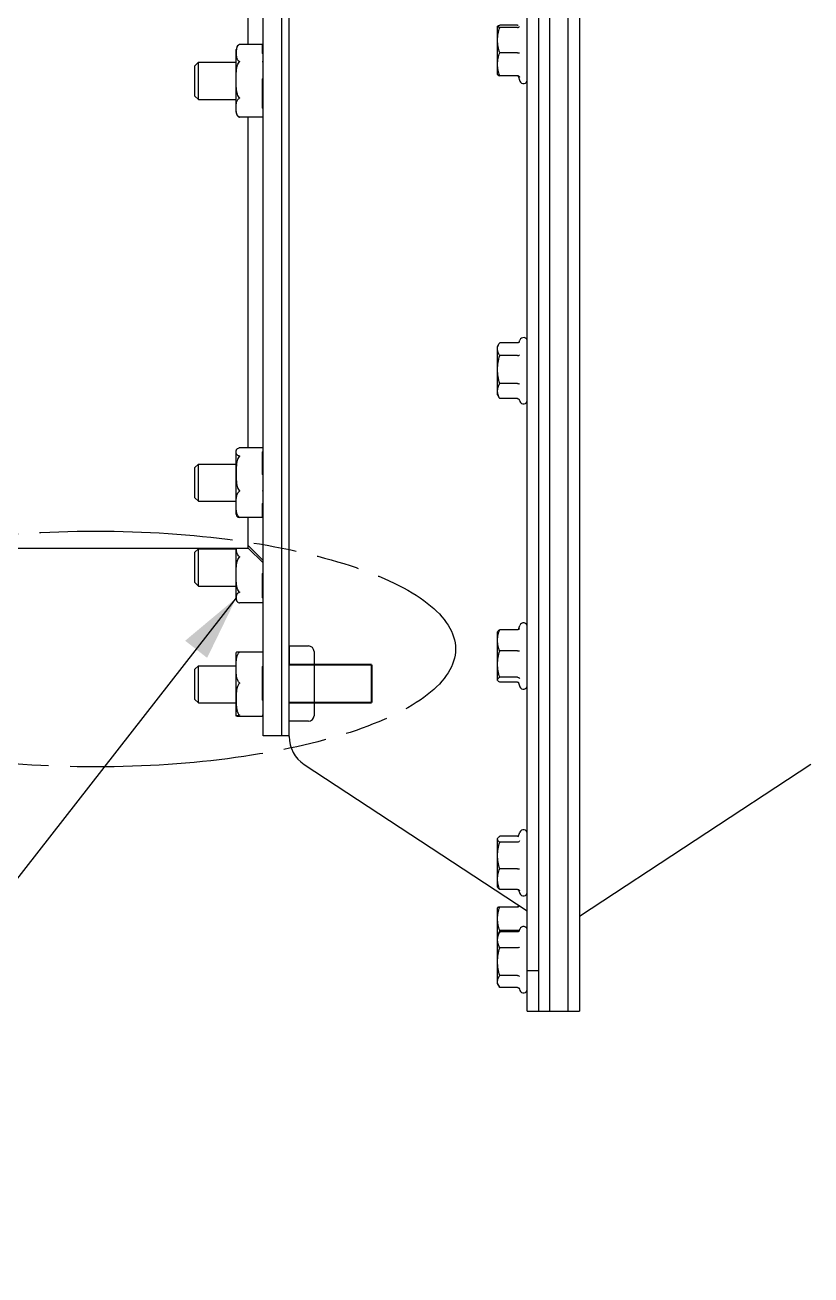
# Model space of a CAD drawing. Header units: millimetres. Extents: x 971 to 5173, y 8 to 3808.
# Drawn here: x 2135.5 to 2346.6, y 1204.2 to 1540.2 of the extents above; entities that cross this region are included whole.
import ezdxf

# ---------------------------------------------------------------- set-up
doc = ezdxf.new("R2010")
doc.units = ezdxf.units.MM
doc.header["$LTSCALE"] = 115.5
doc.linetypes.add('PHANTOM', pattern=[0.8, 0.45, -0.05, 0.1, -0.05, 0.1, -0.05])
doc.layers.get('0').update_dxf_attribs({"linetype": 'CONTINUOUS'})
doc.layers.add('DEFAULT_3', color=7, linetype='PHANTOM')
doc.styles.get("Standard").update_dxf_attribs({"font": 'calibri.ttf'})
doc.dimstyles.get("Standard").update_dxf_attribs({"dimtxt": 17.5, "dimasz": 17.5, "dimexe": 1.5, "dimexo": 1, "dimtad": 1, "dimdsep": 46, "dimtxsty": 'Standard', "dimblk": '_FILLED', "dimblk1": '_FILLED', "dimblk2": '_FILLED', "dimcen": 0.09, "dimazin": 2, "dimtol": 1, "dimtp": 0.01, "dimtm": 0.01, "dimtfac": 1, "dimtofl": 0, "dimtmove": 0, "dimatfit": 3, "dimldrblk": '_FILLED', "dimfxl": 1, "dimtolj": 1, "dimarcsym": 0})

# ---------------------------------------------------------------- blocks, each defined once
blk = doc.blocks.new('_FILLED')
at = {"color": 0, "linetype": 'ByBlock'}
blk.add_solid([(0, 0), (-1, 0.214), (-1, -0.214)], dxfattribs=at)

msp = doc.modelspace()

# ---------------------------------------------------------------- linework, layer by layer
at = {"color": 0, "linetype": 'Continuous'}
for p, q in [((2270.41577, 1275.10481), (2270.41577, 1743.10481)), ((2273.41577, 1743.10481), (2273.41577, 1275.10481)), ((2276.41577, 1743.10481), (2276.41577, 1275.10481)), ((2281.41577, 1275.0971), (2281.41577, 1743.11253)), ((2284.41577, 1743.11253), (2284.41577, 1275.10692)), ((2199.41577, 1349.10481), (2199.41577, 1669.10481)), ((2204.41577, 1669.10481), (2204.41577, 1349.10481)), ((2206.41577, 1348.9616), (2206.41577, 1669.24802)), ((2195.41577, 1534.97384), (2195.41577, 1614.28844)), ((2262.41577, 1539.85206), (2262.42794, 1539.89368)), ((2262.41577, 1526.87284), (2262.41577, 1539.85206)), ((2267.8087, 1540.1519), (2262.99632, 1540.1519)), ((2267.8087, 1539.55222), (2262.99632, 1539.55222)), ((2267.94404, 1540.22435), (2267.94359, 1540.22314)), ((2192.21577, 1516.79581), (2192.21577, 1533.62572)), ((2199.21577, 1534.97384), (2193.09689, 1534.97384)), ((2199.21577, 1534.97384), (2199.21577, 1532.58165)), ((2199.41577, 1532.58165), (2199.21577, 1532.58165)), ((2267.8087, 1532.77316), (2262.99632, 1532.77316)), ((2181.11577, 1529.29076), (2182.03577, 1530.21076)), ((2181.11577, 1521.13076), (2181.11577, 1529.29076)), ((2182.03577, 1520.21076), (2182.03577, 1530.21076)), ((2182.03577, 1530.21076), (2192.21577, 1530.21076)), ((2199.21577, 1525.77708), (2199.21577, 1517.85138)), ((2199.21577, 1525.77708), (2199.41577, 1525.77708)), ((2262.41577, 1526.87284), (2262.4278, 1526.85199)), ((2267.8087, 1526.59378), (2262.99632, 1526.59378)), ((2267.94359, 1526.52254), (2267.91134, 1526.58143)), ((2267.94404, 1526.52132), (2267.94359, 1526.52254)), ((2267.94374, 1526.52122), (2268.45139, 1525.12647)), ((2181.11577, 1521.13076), (2182.03577, 1520.21076)), ((2182.03577, 1520.21076), (2192.21577, 1520.21076)), ((2199.21577, 1518.96076), (2199.41577, 1518.96076)), ((2199.41577, 1517.85138), (2199.21577, 1517.85138)), ((2199.33464, 1515.44769), (2193.09689, 1515.44769)), ((2195.41577, 1426.53185), (2195.41577, 1515.44769)), ((2268.24919, 1454.96228), (2268.45139, 1455.51782)), ((2262.41577, 1453.77145), (2262.87793, 1454.57194)), ((2262.41577, 1440.77145), (2262.41577, 1453.77145)), ((2262.87773, 1454.57197), (2262.99632, 1454.76727)), ((2267.8087, 1454.76727), (2262.99632, 1454.76727)), ((2267.8087, 1451.35018), (2262.99632, 1451.35018)), ((2267.8087, 1443.85435), (2262.99632, 1443.85435)), ((2262.41577, 1440.77145), (2262.87793, 1439.97095)), ((2262.87773, 1439.97093), (2262.99632, 1439.77562)), ((2267.8087, 1439.77562), (2262.99632, 1439.77562)), ((2268.31103, 1439.41072), (2268.45139, 1439.02508)), ((2268.32228, 1439.38917), (2268.32965, 1439.36982)), ((2192.21577, 1425.58947), (2192.2487, 1425.89994)), ((2192.21577, 1408.75956), (2192.21577, 1425.22402)), ((2192.21936, 1425.58026), (2192.21956, 1425.58932)), ((2192.21936, 1425.58026), (2192.21972, 1425.58932)), ((2199.36206, 1426.53185), (2193.06947, 1426.53185)), ((2199.21577, 1425.51761), (2199.21577, 1419.38676)), ((2199.21577, 1425.51761), (2199.41577, 1425.51761)), ((2181.11577, 1421.25452), (2182.03577, 1422.17452)), ((2182.03577, 1412.17452), (2182.03577, 1422.17452)), ((2182.03577, 1422.17452), (2192.21577, 1422.17452)), ((2199.21577, 1423.42452), (2199.41577, 1423.42452)), ((2181.11577, 1413.09452), (2181.11577, 1421.25452)), ((2199.41577, 1419.38676), (2199.21577, 1419.38676)), ((2181.11577, 1413.09452), (2182.03577, 1412.17452)), ((2182.03577, 1412.17452), (2192.21577, 1412.17452)), ((2199.21577, 1411.5747), (2199.21577, 1407.81719)), ((2199.21577, 1411.5747), (2199.41577, 1411.5747)), ((2192.21577, 1408.75956), (2192.2487, 1408.4491)), ((2199.21577, 1410.92452), (2199.41577, 1410.92452)), ((2199.41577, 1408.9568), (2199.21577, 1408.9568)), ((2199.21577, 1407.81719), (2193.09727, 1407.81719)), ((2195.41577, 1400.26403), (2195.41577, 1407.81719)), ((2123.52485, 1399.60481), (2195.41577, 1399.60481)), ((2181.11577, 1398.47726), (2182.03577, 1399.39726)), ((2181.11577, 1390.31726), (2181.11577, 1398.47726)), ((2182.03577, 1389.39726), (2182.03577, 1399.39726)), ((2182.03577, 1399.39726), (2192.21577, 1399.39726)), ((2192.21577, 1385.98231), (2192.21577, 1399.60481)), ((2199.41577, 1396.28811), (2195.41577, 1400.26403)), ((2195.41577, 1399.60481), (2195.41577, 1400.25317)), ((2195.41577, 1400.25317), (2199.41577, 1396.27686)), ((2195.41577, 1399.60481), (2199.41577, 1395.60481)), ((2199.21577, 1392.74803), (2199.21577, 1386.1855)), ((2199.21577, 1392.74803), (2199.41577, 1392.74803)), ((2181.11577, 1390.31726), (2182.03577, 1389.39726)), ((2182.03577, 1389.39726), (2192.21577, 1389.39726)), ((2199.21577, 1388.14726), (2199.41577, 1388.14726)), ((2199.21577, 1387.99655), (2199.41577, 1387.99655)), ((2192.22127, 1386.01715), (2192.22244, 1385.98269)), ((2192.22132, 1386.01715), (2192.22138, 1386.0135)), ((2192.22138, 1386.0135), (2192.22302, 1385.98269)), ((2199.35098, 1384.87334), (2193.08056, 1384.87334)), ((2199.41577, 1386.1855), (2199.21577, 1386.1855)), ((2268.04576, 1377.71554), (2268.45139, 1378.83)), ((2262.41577, 1377.08363), (2262.47866, 1377.19256)), ((2262.41577, 1364.08363), (2262.41577, 1377.08363)), ((2267.8087, 1377.65505), (2262.99632, 1377.65505)), ((2192.21577, 1371.40475), (2192.2185, 1371.49471)), ((2192.21577, 1354.57484), (2192.21577, 1371.40475)), ((2193.0158, 1371.6458), (2193.02532, 1371.64597)), ((2199.40634, 1371.64597), (2193.02519, 1371.64597)), ((2206.44694, 1373.29624), (2206.44694, 1368.23836)), ((2206.44694, 1373.29624), (2211.61272, 1373.29624)), ((2213.11272, 1371.79624), (2213.11272, 1354.54011)), ((2267.8087, 1371.94076), (2262.99632, 1371.94076)), ((2181.11577, 1367.06979), (2182.03577, 1367.98979)), ((2182.03577, 1357.98979), (2182.03577, 1367.98979)), ((2182.03577, 1367.98979), (2192.21577, 1367.98979)), ((2199.21577, 1367.72307), (2199.21577, 1358.74749)), ((2199.21577, 1367.72307), (2199.41577, 1367.72307)), ((2181.11577, 1358.90979), (2181.11577, 1367.06979)), ((2267.8087, 1364.86933), (2262.99632, 1364.86933)), ((2262.41577, 1364.08363), (2262.47866, 1363.97469)), ((2267.8087, 1363.5122), (2262.99632, 1363.5122)), ((2267.97823, 1363.64), (2267.97923, 1363.63727)), ((2267.9784, 1363.6368), (2268.45139, 1362.33726)), ((2181.11577, 1358.90979), (2182.03577, 1357.98979)), ((2182.03577, 1357.98979), (2192.21577, 1357.98979)), ((2199.41577, 1358.74749), (2199.21577, 1358.74749)), ((2206.44694, 1353.04011), (2206.44694, 1358.04011)), ((2192.21577, 1354.57484), (2192.2185, 1354.48488)), ((2193.0158, 1354.33379), (2193.02532, 1354.33362)), ((2199.21577, 1354.33362), (2193.02519, 1354.33362)), ((2199.21577, 1354.50414), (2199.21577, 1354.33379)), ((2199.21577, 1354.50414), (2199.41577, 1354.50414)), ((2211.61272, 1353.04011), (2206.44694, 1353.04011)), ((2206.41577, 1349.10481), (2199.41577, 1349.10481)), ((2210.47541, 1341.43878), (2270.41577, 1302.07496)), ((2346.6336, 1341.43878), (2284.41577, 1300.59157)), ((2262.41577, 1321.4844), (2262.50079, 1321.63166)), ((2262.41577, 1308.4844), (2262.41577, 1321.4844)), ((2267.8087, 1322.12595), (2262.99632, 1322.12595)), ((2267.99444, 1321.9722), (2267.99336, 1321.96925)), ((2267.99341, 1321.97247), (2268.45139, 1323.23077)), ((2267.8087, 1320.55486), (2262.99632, 1320.55486)), ((2267.8087, 1313.41332), (2262.99632, 1313.41332)), ((2262.41577, 1308.4844), (2262.50079, 1308.33714)), ((2267.8087, 1307.84286), (2262.99632, 1307.84286)), ((2268.07995, 1307.75856), (2268.45139, 1306.73803)), ((2262.41577, 1302.91046), (2262.42064, 1302.91889)), ((2262.41577, 1282.43825), (2262.41577, 1302.91046)), ((2267.8087, 1303.09303), (2262.99632, 1303.09303)), ((2267.93871, 1303.24817), (2268.07191, 1303.61421)), ((2268.29121, 1296.74452), (2268.45139, 1297.18462)), ((2262.41577, 1295.43825), (2262.81794, 1296.13484)), ((2262.78467, 1296.07923), (2262.80107, 1296.13984)), ((2262.78571, 1296.07901), (2262.79528, 1296.11857)), ((2262.79528, 1296.11857), (2262.80159, 1296.13973)), ((2262.99632, 1296.41981), (2262.818, 1296.13483)), ((2267.8087, 1296.79245), (2262.99632, 1296.79245)), ((2267.8087, 1296.41981), (2262.99632, 1296.41981)), ((2268.32965, 1296.82484), (2268.31715, 1296.79302)), ((2267.8087, 1292.15969), (2262.99632, 1292.15969)), ((2267.8087, 1284.67814), (2262.99632, 1284.67814)), ((2273.41577, 1285.98431), (2270.41577, 1285.98431)), ((2262.41577, 1282.43825), (2262.81794, 1281.74166)), ((2262.99632, 1281.45669), (2262.81798, 1281.74166)), ((2267.8087, 1281.45669), (2262.99632, 1281.45669)), ((2268.20848, 1281.35926), (2268.45139, 1280.69188)), ((2268.20888, 1281.35898), (2268.21009, 1281.35564)), ((2270.41577, 1275.10481), (2281.41577, 1275.10481)), ((2281.41577, 1275.0971), (2284.41577, 1275.0971))]:
    msp.add_line(p, q, dxfattribs=at)
for points in [[(2267.89826, 1540.13178), (2267.88379, 1540.12165), (2267.89581, 1540.13588), (2267.94359, 1540.22314)], [(2267.84006, 1303.09675), (2267.87725, 1303.13517), (2267.93871, 1303.24817)]]:
    msp.add_lwpolyline(points, dxfattribs=at)
at = {"color": 0, "linetype": 'Continuous', "const_width": 0.5}
for points in [[(2206.44694, 1368.23836), (2228.619, 1368.23836)], [(2228.619, 1358.04011), (2228.619, 1368.23836)], [(2206.44694, 1358.04011), (2228.619, 1358.04011)]]:
    msp.add_lwpolyline(points, dxfattribs=at)
at = {"color": 0, "linetype": 'Continuous'}
for centre, radius, start, end in [((2267.80819, 1540.65985), 0.50796, 270.0323606, 279.8661324), ((2267.80588, 1540.67582), 0.52409, 279.8161074, 281.6489323), ((2193.69577, 1533.62572), 1.48, 124.7145758, 180), ((2193.67118, 1533.74207), 1.37996, 150.4246964, 151.751661), ((2193.61366, 1533.74127), 1.33829, 116.5340589, 124.6432202), ((2269.40304, 1525.47284), 1.01272, 200, 0), ((2193.69577, 1516.79581), 1.48, 180, 235.2854242), ((2193.61366, 1516.68026), 1.33829, 235.3567798, 243.4659411), ((2269.40304, 1455.17145), 1.01272, 0, 160), ((2267.71475, 1455.3883), 0.65044, 321.5253656, 321.9697892), ((2267.68156, 1439.13364), 0.68978, 21.7415136, 23.7571572), ((2269.40304, 1439.37145), 1.01272, 200, 0), ((2194.39528, 1425.33792), 2.17525, 182.9924629, 184.0329143), ((2193.69577, 1385.98231), 1.48, 180, 198.5548748), ((2267.74597, 1378.2626), 0.62544, 315.5513349, 338.9434753), ((2269.40304, 1378.48363), 1.01272, 0, 160), ((2211.61272, 1371.79624), 1.5, 0, 90), ((2269.40304, 1362.68363), 1.01272, 200, 0), ((2211.61272, 1354.54011), 1.5, 270, 0), ((2215.41577, 1348.9616), 9, 180, 236.7064367), ((2269.40304, 1322.8844), 1.01272, 0, 160), ((2269.40304, 1307.0844), 1.01272, 200, 0), ((2269.40304, 1296.83825), 1.01272, 0, 160), ((2276.78842, 1292.31047), 14.50207, 161.9975365, 164.6890969), ((2267.68526, 1297.06), 0.68595, 332.4981261, 337.0976553), ((2269.40304, 1281.03825), 1.01272, 200, 0)]:
    msp.add_arc(centre, radius, start, end, dxfattribs=at)
for points, knots in [([(2262.99632, 1539.55222), (2262.91571, 1539.57453), (2262.77216, 1539.61767), (2262.60792, 1539.68004), (2262.50851, 1539.7345), (2262.44844, 1539.7775), (2262.41577, 1539.82339), (2262.41577, 1539.85206)], [0, 0, 0, 0, 0.371957767, 0.666053872, 0.780416014, 0.872501061, 1, 1, 1, 1]), ([(2262.41577, 1536.16269), (2262.41577, 1536.73609), (2262.52833, 1537.88769), (2262.82085, 1539.00319), (2262.99632, 1539.55222)], [0, 0, 0, 0, 0.498701726, 1, 1, 1, 1]), ([(2262.42788, 1539.89368), (2262.44356, 1539.92072), (2262.50573, 1539.97157), (2262.62851, 1540.03246), (2262.7977, 1540.09447), (2262.92579, 1540.13237), (2262.99632, 1540.1519)], [0, 0, 0, 0, 0.14822401, 0.366154434, 0.652892135, 1, 1, 1, 1]), ([(2267.80848, 1539.55222), (2267.92098, 1539.55215), (2268.14005, 1539.62049), (2268.28821, 1539.79301), (2268.32965, 1539.88676)], [0, 0, 0, 0, 0.523248153, 1, 1, 1, 1]), ([(2262.99632, 1532.77316), (2262.82085, 1533.32219), (2262.5282, 1534.43767), (2262.41577, 1535.58929), (2262.41577, 1536.16269)], [0, 0, 0, 0, 0.501299042, 1, 1, 1, 1]), ([(2192.24723, 1533.62335), (2192.22589, 1533.40743), (2192.21718, 1532.97294), (2192.21685, 1532.43103), (2192.22938, 1531.99673), (2192.26575, 1531.55804), (2192.34959, 1531.22639), (2192.45557, 1531.02917)], [0, 0, 0, 0, 0.247987851, 0.495811726, 0.619780932, 0.744100594, 1, 1, 1, 1]), ([(2192.45557, 1534.39519), (2192.42261, 1534.33386), (2192.31366, 1534.08829), (2192.26671, 1533.82042), (2192.24723, 1533.62335)], [0, 0, 0, 0, 0.260139086, 1, 1, 1, 1]), ([(2192.85289, 1534.84229), (2192.7695, 1534.78452), (2192.6254, 1534.65697), (2192.51484, 1534.50037), (2192.47102, 1534.42317)], [0, 0, 0, 0, 0.533290366, 1, 1, 1, 1]), ([(2193.09689, 1534.97384), (2193.09362, 1534.97383), (2193.08421, 1534.96915), (2193.06649, 1534.96277), (2193.04259, 1534.95159), (2193.02509, 1534.94324), (2193.0158, 1534.93859)], [0, 0, 0, 0, 0.11092602, 0.341548194, 0.647978265, 1, 1, 1, 1]), ([(2262.41577, 1529.68347), (2262.41577, 1530.2066), (2262.52854, 1531.26033), (2262.82142, 1532.27432), (2262.99632, 1532.77316)], [0, 0, 0, 0, 0.497390941, 1, 1, 1, 1]), ([(2267.8087, 1532.77316), (2267.91615, 1532.77321), (2268.06332, 1532.76891), (2268.23688, 1532.75515), (2268.30317, 1532.74651), (2268.32964, 1532.7407)], [0, 0, 0, 0, 0.616989911, 0.844384256, 1, 1, 1, 1]), ([(2192.45554, 1521.92304), (2192.3822, 1522.2131), (2192.28922, 1522.8068), (2192.23454, 1523.70329), (2192.21952, 1524.60146), (2192.21756, 1525.49961), (2192.21951, 1526.39776), (2192.23454, 1527.29593), (2192.28919, 1528.19243), (2192.38221, 1528.78612), (2192.45555, 1529.07618)], [0, 0, 0, 0, 0.124941676, 0.249949412, 0.374973306, 0.499999721, 0.625026114, 0.750050123, 0.875058062, 1, 1, 1, 1]), ([(2192.45555, 1529.07618), (2192.50846, 1529.28545), (2192.64178, 1529.6966), (2192.86827, 1530.07447), (2193.0158, 1530.23121)], [0, 0, 0, 0, 0.500694339, 1, 1, 1, 1]), ([(2192.45557, 1531.02917), (2192.51182, 1530.9245), (2192.6677, 1530.70764), (2192.88655, 1530.55039), (2193.0158, 1530.48577)], [0, 0, 0, 0, 0.451238808, 1, 1, 1, 1]), ([(2193.0158, 1530.48577), (2193.0363, 1530.47552), (2193.06605, 1530.45579), (2193.09244, 1530.41616), (2193.10263, 1530.36413), (2193.07314, 1530.29628), (2193.03624, 1530.25292), (2193.0158, 1530.23121)], [0, 0, 0, 0, 0.220073116, 0.331715316, 0.44948989, 0.71359538, 1, 1, 1, 1]), ([(2199.41573, 1530.23121), (2199.39532, 1530.25289), (2199.35963, 1530.29687), (2199.32846, 1530.36421), (2199.33974, 1530.41612), (2199.3662, 1530.45529), (2199.39538, 1530.4756), (2199.41573, 1530.48577)], [0, 0, 0, 0, 0.286624319, 0.551335317, 0.668801803, 0.781013569, 1, 1, 1, 1]), ([(2262.99632, 1526.59378), (2262.82142, 1527.09261), (2262.52874, 1528.10664), (2262.41577, 1529.16035), (2262.41577, 1529.68347)], [0, 0, 0, 0, 0.502607111, 1, 1, 1, 1]), ([(2262.42788, 1526.85199), (2262.44356, 1526.82496), (2262.50573, 1526.7741), (2262.62851, 1526.71322), (2262.7977, 1526.6512), (2262.92579, 1526.6133), (2262.99632, 1526.59378)], [0, 0, 0, 0, 0.14822401, 0.366154434, 0.652892135, 1, 1, 1, 1]), ([(2268.02791, 1526.54467), (2268.09667, 1526.51304), (2268.22039, 1526.42304), (2268.30236, 1526.29451), (2268.32965, 1526.22678)], [0, 0, 0, 0, 0.508964501, 1, 1, 1, 1]), ([(2192.26153, 1516.83397), (2192.23091, 1517.08794), (2192.21693, 1517.60028), (2192.21736, 1518.36747), (2192.23452, 1519.13838), (2192.34296, 1519.65609), (2192.45555, 1519.89185)], [0, 0, 0, 0, 0.24873913, 0.497249276, 0.745955214, 1, 1, 1, 1]), ([(2193.0158, 1520.76814), (2192.86828, 1520.92486), (2192.64182, 1521.3027), (2192.50845, 1521.71379), (2192.45554, 1521.92304)], [0, 0, 0, 0, 0.499303593, 1, 1, 1, 1]), ([(2192.45555, 1519.89185), (2192.51104, 1520.00804), (2192.66252, 1520.24746), (2192.88417, 1520.42933), (2193.0158, 1520.50338)], [0, 0, 0, 0, 0.460200408, 1, 1, 1, 1]), ([(2193.0158, 1520.76814), (2193.02612, 1520.75717), (2193.06374, 1520.7144), (2193.09727, 1520.65958), (2193.09727, 1520.61686)], [0, 0, 0, 0, 0.260553801, 1, 1, 1, 1]), ([(2193.09727, 1520.61686), (2193.09727, 1520.59228), (2193.07675, 1520.54351), (2193.03646, 1520.515), (2193.0158, 1520.50338)], [0, 0, 0, 0, 0.509089198, 1, 1, 1, 1]), ([(2192.45554, 1516.1046), (2192.42757, 1516.16317), (2192.3325, 1516.39747), (2192.28397, 1516.64793), (2192.26153, 1516.83397)], [0, 0, 0, 0, 0.257255296, 1, 1, 1, 1]), ([(2193.0158, 1515.49313), (2192.88418, 1515.56717), (2192.66256, 1515.74904), (2192.51103, 1515.98841), (2192.45554, 1516.1046)], [0, 0, 0, 0, 0.539787473, 1, 1, 1, 1]), ([(2193.0158, 1515.49313), (2193.02616, 1515.48731), (2193.04423, 1515.47734), (2193.07411, 1515.46139), (2193.08244, 1515.45691), (2193.09892, 1515.44769), (2193.09689, 1515.44769)], [0, 0, 0, 0, 0.382945582, 0.709627145, 0.934733128, 1, 1, 1, 1]), ([(2193.09689, 1515.44769), (2193.09362, 1515.44769), (2193.08421, 1515.45238), (2193.06649, 1515.45876), (2193.04259, 1515.46993), (2193.02509, 1515.47829), (2193.0158, 1515.48293)], [0, 0, 0, 0, 0.11092602, 0.341548194, 0.647978265, 1, 1, 1, 1]), ([(2262.41577, 1453.05873), (2262.41577, 1453.31646), (2262.50951, 1453.8505), (2262.74085, 1454.33434), (2262.87796, 1454.57194)], [0, 0, 0, 0, 0.484408188, 1, 1, 1, 1]), ([(2262.99632, 1451.35018), (2262.82758, 1451.6163), (2262.60753, 1452.03071), (2262.44401, 1452.61943), (2262.41577, 1452.91371), (2262.41577, 1453.05873)], [0, 0, 0, 0, 0.517647339, 0.761775768, 1, 1, 1, 1]), ([(2268.22397, 1454.98361), (2268.17409, 1454.92084), (2268.05019, 1454.81226), (2267.88844, 1454.76721), (2267.80848, 1454.76727)], [0, 0, 0, 0, 0.500678075, 1, 1, 1, 1]), ([(2262.41577, 1447.60226), (2262.41577, 1448.23581), (2262.52764, 1449.50487), (2262.82032, 1450.74126), (2262.99632, 1451.35018)], [0, 0, 0, 0, 0.499884992, 1, 1, 1, 1]), ([(2267.80848, 1451.35019), (2267.91814, 1451.35012), (2268.1131, 1451.38562), (2268.28289, 1451.50116), (2268.32965, 1451.57099)], [0, 0, 0, 0, 0.566135373, 1, 1, 1, 1]), ([(2262.99632, 1443.85435), (2262.82032, 1444.46327), (2262.52751, 1445.69963), (2262.41577, 1446.96871), (2262.41577, 1447.60226)], [0, 0, 0, 0, 0.500115197, 1, 1, 1, 1]), ([(2262.41577, 1441.81499), (2262.41577, 1441.98786), (2262.44361, 1442.33687), (2262.60494, 1443.03349), (2262.82523, 1443.53228), (2262.99632, 1443.85435)], [0, 0, 0, 0, 0.24241266, 0.488600791, 1, 1, 1, 1]), ([(2262.99632, 1439.77562), (2262.82524, 1440.09769), (2262.60506, 1440.59651), (2262.44369, 1441.2931), (2262.41577, 1441.64211), (2262.41577, 1441.81499)], [0, 0, 0, 0, 0.511391174, 0.757583869, 1, 1, 1, 1]), ([(2267.8087, 1443.85435), (2267.9177, 1443.85442), (2268.0732, 1443.82967), (2268.24467, 1443.74904), (2268.30737, 1443.69724), (2268.32964, 1443.66937)], [0, 0, 0, 0, 0.577657017, 0.810903277, 1, 1, 1, 1]), ([(2267.80848, 1439.77563), (2267.86303, 1439.77567), (2267.97299, 1439.75504), (2268.16508, 1439.64787), (2268.26924, 1439.51071), (2268.31289, 1439.41153)], [0, 0, 0, 0, 0.250808355, 0.5017825, 1, 1, 1, 1]), ([(2192.21956, 1425.58932), (2192.22127, 1425.66714), (2192.22583, 1425.7715), (2192.24318, 1425.87427), (2192.24869, 1425.89994)], [0, 0, 0, 0, 0.747759085, 1, 1, 1, 1]), ([(2192.45554, 1424.64671), (2192.41192, 1424.6857), (2192.33932, 1424.76844), (2192.25188, 1424.95062), (2192.23189, 1425.09342), (2192.22541, 1425.18494)], [0, 0, 0, 0, 0.292289046, 0.541671198, 1, 1, 1, 1]), ([(2192.24869, 1425.89994), (2192.26225, 1425.9631), (2192.30741, 1426.09907), (2192.39843, 1426.21205), (2192.45555, 1426.2631)], [0, 0, 0, 0, 0.457464505, 1, 1, 1, 1]), ([(2192.45555, 1426.2631), (2192.51802, 1426.31893), (2192.69623, 1426.43086), (2192.89546, 1426.49521), (2193.0158, 1426.5241)], [0, 0, 0, 0, 0.403668285, 1, 1, 1, 1]), ([(2193.06949, 1426.53186), (2193.06549, 1426.53186), (2193.04738, 1426.53087), (2193.02951, 1426.52739), (2193.0158, 1426.5241)], [0, 0, 0, 0, 0.221273039, 1, 1, 1, 1]), ([(2192.45557, 1423.07563), (2192.38233, 1422.79839), (2192.28919, 1422.23013), (2192.23472, 1421.3717), (2192.21947, 1420.51195), (2192.21745, 1419.65228), (2192.21947, 1418.7926), (2192.23472, 1417.93285), (2192.28919, 1417.07442), (2192.38233, 1416.50617), (2192.45557, 1416.22892)], [0, 0, 0, 0, 0.125059188, 0.250046213, 0.375023302, 0.499999987, 0.624976672, 0.749953758, 0.874940796, 1, 1, 1, 1]), ([(2193.0158, 1424.38574), (2192.89547, 1424.41463), (2192.69626, 1424.479), (2192.51801, 1424.59088), (2192.45554, 1424.64671)], [0, 0, 0, 0, 0.596296695, 1, 1, 1, 1]), ([(2193.0158, 1424.18094), (2192.86943, 1424.0321), (2192.64266, 1423.67183), (2192.50858, 1423.27631), (2192.45557, 1423.07563)], [0, 0, 0, 0, 0.501426047, 1, 1, 1, 1]), ([(2193.0158, 1424.38574), (2193.0354, 1424.38103), (2193.06433, 1424.37076), (2193.09233, 1424.34175), (2193.10001, 1424.31095), (2193.09074, 1424.27751), (2193.06401, 1424.23202), (2193.03577, 1424.20125), (2193.0158, 1424.18094)], [0, 0, 0, 0, 0.219669817, 0.321820833, 0.426877365, 0.548833492, 0.689633118, 1, 1, 1, 1]), ([(2192.45555, 1413.98686), (2192.50943, 1414.14268), (2192.65005, 1414.45634), (2192.87648, 1414.72314), (2193.0158, 1414.83136)], [0, 0, 0, 0, 0.483092672, 1, 1, 1, 1]), ([(2192.45557, 1416.22892), (2192.50858, 1416.02824), (2192.64266, 1415.63272), (2192.86943, 1415.27245), (2193.0158, 1415.12361)], [0, 0, 0, 0, 0.498574013, 1, 1, 1, 1]), ([(2193.0158, 1415.12361), (2193.05678, 1415.08194), (2193.11792, 1414.99972), (2193.07716, 1414.88549), (2193.03678, 1414.84766), (2193.0158, 1414.83136)], [0, 0, 0, 0, 0.517387574, 0.764816536, 1, 1, 1, 1]), ([(2199.41573, 1414.83136), (2199.39481, 1414.84761), (2199.35553, 1414.88619), (2199.32309, 1414.97037), (2199.35752, 1415.05657), (2199.39492, 1415.10245), (2199.41573, 1415.12361)], [0, 0, 0, 0, 0.232807296, 0.478578036, 0.739226138, 1, 1, 1, 1]), ([(2192.45554, 1408.75681), (2192.38316, 1408.96612), (2192.2894, 1409.40003), (2192.23459, 1410.05789), (2192.21951, 1410.7151), (2192.21756, 1411.37183), (2192.21951, 1412.02856), (2192.23458, 1412.68577), (2192.28938, 1413.34364), (2192.38317, 1413.77754), (2192.45555, 1413.98686)], [0, 0, 0, 0, 0.126031212, 0.250840279, 0.375430971, 0.499999536, 0.624568078, 0.749158872, 0.873968084, 1, 1, 1, 1]), ([(2192.24869, 1408.4491), (2192.26225, 1408.38594), (2192.30741, 1408.24997), (2192.39843, 1408.13699), (2192.45555, 1408.08594)], [0, 0, 0, 0, 0.457464505, 1, 1, 1, 1]), ([(2193.0158, 1407.91239), (2192.87649, 1408.0206), (2192.65009, 1408.28739), (2192.50942, 1408.60099), (2192.45554, 1408.75681)], [0, 0, 0, 0, 0.516901462, 1, 1, 1, 1]), ([(2192.45555, 1408.08594), (2192.51802, 1408.03011), (2192.69623, 1407.91818), (2192.89546, 1407.85383), (2193.0158, 1407.82494)], [0, 0, 0, 0, 0.403668285, 1, 1, 1, 1]), ([(2193.0158, 1407.91239), (2193.03474, 1407.89768), (2193.06132, 1407.87701), (2193.08828, 1407.84986), (2193.09727, 1407.83612), (2193.09727, 1407.83022)], [0, 0, 0, 0, 0.61385228, 0.848936932, 1, 1, 1, 1]), ([(2193.06949, 1407.81718), (2193.06549, 1407.81718), (2193.04738, 1407.81817), (2193.02951, 1407.82165), (2193.0158, 1407.82494)], [0, 0, 0, 0, 0.221273039, 1, 1, 1, 1]), ([(2193.09727, 1407.83022), (2193.09727, 1407.82813), (2193.09283, 1407.81697), (2193.07839, 1407.81716), (2193.06949, 1407.81718)], [0, 0, 0, 0, 0.189980755, 1, 1, 1, 1]), ([(2192.45554, 1398.16544), (2192.3705, 1398.39517), (2192.26984, 1398.87674), (2192.23963, 1399.36288), (2192.23092, 1399.60479)], [0, 0, 0, 0, 0.502970793, 1, 1, 1, 1]), ([(2193.0158, 1397.37657), (2192.87823, 1397.47641), (2192.65242, 1397.72299), (2192.5097, 1398.01912), (2192.45554, 1398.16544)], [0, 0, 0, 0, 0.521404811, 1, 1, 1, 1]), ([(2192.45554, 1388.9914), (2192.38226, 1389.2739), (2192.28923, 1389.85259), (2192.23455, 1390.72661), (2192.21951, 1391.60212), (2192.21756, 1392.47758), (2192.21951, 1393.35304), (2192.23455, 1394.22855), (2192.2892, 1395.10258), (2192.38227, 1395.68126), (2192.45555, 1395.96376)], [0, 0, 0, 0, 0.125008045, 0.250003629, 0.375001154, 0.49999971, 0.624998242, 0.749995883, 0.874991666, 1, 1, 1, 1]), ([(2192.45555, 1395.96376), (2192.50852, 1396.16798), (2192.6423, 1396.56993), (2192.86893, 1396.9375), (2193.0158, 1397.0896)], [0, 0, 0, 0, 0.499462203, 1, 1, 1, 1]), ([(2193.0158, 1397.37657), (2193.03675, 1397.36137), (2193.07704, 1397.3255), (2193.09727, 1397.27203), (2193.09727, 1397.2448)], [0, 0, 0, 0, 0.48729228, 1, 1, 1, 1]), ([(2193.0158, 1387.86568), (2192.86895, 1388.01776), (2192.64235, 1388.3853), (2192.50851, 1388.78719), (2192.45554, 1388.9914)], [0, 0, 0, 0, 0.50053549, 1, 1, 1, 1]), ([(2193.0158, 1387.86568), (2193.03592, 1387.84485), (2193.06434, 1387.81299), (2193.09097, 1387.76556), (2193.09998, 1387.73022), (2193.09236, 1387.69751), (2193.06494, 1387.66546), (2193.03566, 1387.65261), (2193.0158, 1387.64646)], [0, 0, 0, 0, 0.30387198, 0.443950387, 0.568438328, 0.677111748, 0.781867917, 1, 1, 1, 1]), ([(2192.45557, 1387.30963), (2192.41357, 1387.26118), (2192.34411, 1387.15926), (2192.25891, 1386.94256), (2192.22242, 1386.66692), (2192.21737, 1386.34158), (2192.218, 1386.12521), (2192.22127, 1386.01715)], [0, 0, 0, 0, 0.143230165, 0.272456132, 0.516933764, 0.758517483, 1, 1, 1, 1]), ([(2192.22244, 1385.98269), (2192.22392, 1385.94334), (2192.23212, 1385.78471), (2192.25468, 1385.62485), (2192.29271, 1385.51135)], [0, 0, 0, 0, 0.247546601, 1, 1, 1, 1]), ([(2192.29271, 1385.51135), (2192.30095, 1385.48678), (2192.3402, 1385.38325), (2192.40003, 1385.28727), (2192.45557, 1385.2232)], [0, 0, 0, 0, 0.23407013, 1, 1, 1, 1]), ([(2193.0158, 1387.64646), (2192.94865, 1387.62565), (2192.74317, 1387.54925), (2192.55332, 1387.42239), (2192.45557, 1387.30963)], [0, 0, 0, 0, 0.32024015, 1, 1, 1, 1]), ([(2192.45557, 1385.2232), (2192.48365, 1385.19081), (2192.64018, 1385.03591), (2192.84714, 1384.93863), (2193.0158, 1384.88637)], [0, 0, 0, 0, 0.195348628, 1, 1, 1, 1]), ([(2193.0158, 1384.88637), (2193.0219, 1384.88448), (2193.04307, 1384.87847), (2193.06492, 1384.87331), (2193.0806, 1384.87332)], [0, 0, 0, 0, 0.28941355, 1, 1, 1, 1]), ([(2268.19246, 1377.82462), (2268.14284, 1377.77411), (2268.02434, 1377.68866), (2267.88038, 1377.65499), (2267.80848, 1377.65504)], [0, 0, 0, 0, 0.496170491, 1, 1, 1, 1]), ([(2262.41577, 1374.7979), (2262.41577, 1375.28207), (2262.52932, 1376.2601), (2262.82197, 1377.19522), (2262.99632, 1377.65505)], [0, 0, 0, 0, 0.496098746, 1, 1, 1, 1]), ([(2262.99632, 1371.94076), (2262.82197, 1372.40058), (2262.52951, 1373.33574), (2262.41577, 1374.31374), (2262.41577, 1374.7979)], [0, 0, 0, 0, 0.503898384, 1, 1, 1, 1]), ([(2262.99632, 1377.65505), (2262.88619, 1377.58607), (2262.69476, 1377.4536), (2262.5305, 1377.28159), (2262.47898, 1377.19256)], [0, 0, 0, 0, 0.558184923, 1, 1, 1, 1]), ([(2192.45554, 1371.60652), (2192.40708, 1371.6), (2192.34462, 1371.59064), (2192.27589, 1371.56744), (2192.24423, 1371.55107), (2192.22223, 1371.52639), (2192.21907, 1371.50425), (2192.21849, 1371.49471)], [0, 0, 0, 0, 0.52025735, 0.667914476, 0.76938299, 0.898335878, 1, 1, 1, 1]), ([(2193.0158, 1371.6458), (2192.8989, 1371.64157), (2192.71183, 1371.63262), (2192.52519, 1371.61589), (2192.45554, 1371.60652)], [0, 0, 0, 0, 0.624699226, 1, 1, 1, 1]), ([(2192.45555, 1370.52407), (2192.48213, 1370.61332), (2192.60381, 1370.97043), (2192.80382, 1371.3135), (2193.0158, 1371.50471)], [0, 0, 0, 0, 0.245966965, 1, 1, 1, 1]), ([(2193.09727, 1371.61073), (2193.09727, 1371.60241), (2193.08978, 1371.58372), (2193.0625, 1371.54771), (2193.03521, 1371.52222), (2193.0158, 1371.50471)], [0, 0, 0, 0, 0.183361143, 0.423340192, 1, 1, 1, 1]), ([(2193.02519, 1371.64597), (2193.03408, 1371.64597), (2193.05089, 1371.64505), (2193.07371, 1371.64007), (2193.09228, 1371.62964), (2193.09727, 1371.61671), (2193.09727, 1371.61073)], [0, 0, 0, 0, 0.303328508, 0.571896518, 0.795679314, 1, 1, 1, 1]), ([(2199.33426, 1371.61073), (2199.33426, 1371.61675), (2199.33995, 1371.62957), (2199.35833, 1371.63989), (2199.381, 1371.64507), (2199.39759, 1371.64597), (2199.40636, 1371.64597)], [0, 0, 0, 0, 0.206556229, 0.433243886, 0.699255242, 1, 1, 1, 1]), ([(2262.41577, 1368.40504), (2262.41577, 1369.00298), (2262.52802, 1370.20244), (2262.82061, 1371.36728), (2262.99632, 1371.94076)], [0, 0, 0, 0, 0.499226094, 1, 1, 1, 1]), ([(2267.80848, 1371.94077), (2267.91617, 1371.94072), (2268.0648, 1371.94843), (2268.23808, 1371.98104), (2268.30421, 1372.00159), (2268.32965, 1372.01423)], [0, 0, 0, 0, 0.610642357, 0.838894036, 1, 1, 1, 1]), ([(2192.45554, 1364.45091), (2192.38264, 1364.69571), (2192.2893, 1365.19972), (2192.23456, 1365.96209), (2192.21951, 1366.72492), (2192.21756, 1367.48749), (2192.21951, 1368.25006), (2192.23456, 1369.01289), (2192.28927, 1369.77526), (2192.38265, 1370.27927), (2192.45555, 1370.52407)], [0, 0, 0, 0, 0.125429089, 0.250347728, 0.375177916, 0.499999638, 0.624821337, 0.749651635, 0.874570451, 1, 1, 1, 1]), ([(2262.99632, 1364.86933), (2262.82061, 1365.44281), (2262.52789, 1366.60763), (2262.41577, 1367.80711), (2262.41577, 1368.40504)], [0, 0, 0, 0, 0.500774417, 1, 1, 1, 1]), ([(2193.0158, 1363.47037), (2192.94303, 1363.53601), (2192.68928, 1363.82172), (2192.53588, 1364.18113), (2192.45554, 1364.45091)], [0, 0, 0, 0, 0.258245313, 1, 1, 1, 1]), ([(2262.41577, 1364.19077), (2262.41577, 1364.24966), (2262.44941, 1364.37807), (2262.57641, 1364.55002), (2262.76406, 1364.71601), (2262.9138, 1364.81764), (2262.99632, 1364.86933)], [0, 0, 0, 0, 0.190915631, 0.414463149, 0.684312583, 1, 1, 1, 1]), ([(2267.8087, 1364.86933), (2267.92048, 1364.8694), (2268.13374, 1364.80863), (2268.28741, 1364.64834), (2268.32964, 1364.55999)], [0, 0, 0, 0, 0.533025294, 1, 1, 1, 1]), ([(2192.45557, 1362.15079), (2192.38255, 1361.89576), (2192.28922, 1361.37153), (2192.23473, 1360.57892), (2192.21947, 1359.78559), (2192.21745, 1358.99245), (2192.21947, 1358.19932), (2192.23473, 1357.40599), (2192.28923, 1356.61338), (2192.38255, 1356.08914), (2192.45557, 1355.83411)], [0, 0, 0, 0, 0.125299542, 0.250242484, 0.375124175, 0.499999985, 0.624875795, 0.749757483, 0.874700442, 1, 1, 1, 1]), ([(2193.0158, 1363.17054), (2192.94275, 1363.102), (2192.68735, 1362.80254), (2192.53559, 1362.43026), (2192.45557, 1362.15079)], [0, 0, 0, 0, 0.256280173, 1, 1, 1, 1]), ([(2193.0158, 1363.47037), (2193.03683, 1363.4514), (2193.07661, 1363.40889), (2193.10783, 1363.32148), (2193.07629, 1363.2338), (2193.03679, 1363.19023), (2193.0158, 1363.17054)], [0, 0, 0, 0, 0.243828441, 0.496967461, 0.752171265, 1, 1, 1, 1]), ([(2262.47898, 1363.9747), (2262.46889, 1363.99214), (2262.43428, 1364.05919), (2262.41577, 1364.13541), (2262.41577, 1364.19077)], [0, 0, 0, 0, 0.266889999, 1, 1, 1, 1]), ([(2262.99632, 1363.5122), (2262.88619, 1363.58119), (2262.69476, 1363.71365), (2262.5305, 1363.88567), (2262.47898, 1363.9747)], [0, 0, 0, 0, 0.558184923, 1, 1, 1, 1]), ([(2192.21849, 1354.48488), (2192.21816, 1354.49045), (2192.21768, 1354.51366), (2192.22452, 1354.53912), (2192.23703, 1354.55189)], [0, 0, 0, 0, 0.238092244, 1, 1, 1, 1]), ([(2192.45554, 1354.37307), (2192.40708, 1354.37959), (2192.34462, 1354.38894), (2192.27589, 1354.41215), (2192.24423, 1354.42851), (2192.22223, 1354.4532), (2192.21907, 1354.47534), (2192.21849, 1354.48488)], [0, 0, 0, 0, 0.52025735, 0.667914476, 0.76938299, 0.898335878, 1, 1, 1, 1]), ([(2192.23703, 1354.55189), (2192.25299, 1354.5682), (2192.32735, 1354.59805), (2192.40222, 1354.60917), (2192.45555, 1354.61634)], [0, 0, 0, 0, 0.297820858, 1, 1, 1, 1]), ([(2193.0158, 1354.33379), (2192.8989, 1354.33801), (2192.71183, 1354.34696), (2192.52519, 1354.3637), (2192.45554, 1354.37307)], [0, 0, 0, 0, 0.624699226, 1, 1, 1, 1]), ([(2192.45555, 1354.61634), (2192.52519, 1354.62571), (2192.71183, 1354.64245), (2192.89889, 1354.6514), (2193.0158, 1354.65562)], [0, 0, 0, 0, 0.375249303, 1, 1, 1, 1]), ([(2192.45557, 1355.83411), (2192.48212, 1355.74139), (2192.60313, 1355.37219), (2192.80176, 1355.01517), (2193.0158, 1354.81436)], [0, 0, 0, 0, 0.24734941, 1, 1, 1, 1]), ([(2193.0158, 1354.81436), (2193.03537, 1354.79601), (2193.06304, 1354.76901), (2193.08997, 1354.73018), (2193.10023, 1354.70288), (2193.09174, 1354.67803), (2193.07044, 1354.66467), (2193.04465, 1354.65776), (2193.02573, 1354.65598), (2193.0158, 1354.65562)], [0, 0, 0, 0, 0.329725985, 0.470357474, 0.582533438, 0.672363871, 0.767729237, 0.877965494, 1, 1, 1, 1]), ([(2199.41573, 1354.65562), (2199.40589, 1354.65598), (2199.38717, 1354.65775), (2199.36155, 1354.66485), (2199.34045, 1354.67814), (2199.33105, 1354.70285), (2199.34233, 1354.7301), (2199.36919, 1354.76854), (2199.39625, 1354.79609), (2199.41573, 1354.81436)], [0, 0, 0, 0, 0.12129186, 0.230604987, 0.326498689, 0.417298859, 0.529506117, 0.670824518, 1, 1, 1, 1]), ([(2262.41577, 1321.34041), (2262.41577, 1321.38957), (2262.43175, 1321.49207), (2262.47459, 1321.58585), (2262.50105, 1321.63166)], [0, 0, 0, 0, 0.481720928, 1, 1, 1, 1]), ([(2262.99632, 1320.55486), (2262.91325, 1320.6151), (2262.76201, 1320.73418), (2262.57387, 1320.92751), (2262.44794, 1321.12763), (2262.41577, 1321.27268), (2262.41577, 1321.34041)], [0, 0, 0, 0, 0.305066622, 0.571069601, 0.798643824, 1, 1, 1, 1]), ([(2262.50105, 1321.63166), (2262.55434, 1321.72391), (2262.70942, 1321.90428), (2262.89279, 1322.05088), (2262.99632, 1322.12595)], [0, 0, 0, 0, 0.454463811, 1, 1, 1, 1]), ([(2268.08174, 1322.20723), (2268.02107, 1322.16921), (2267.92837, 1322.13325), (2267.83264, 1322.12593), (2267.80848, 1322.12594)], [0, 0, 0, 0, 0.747721107, 1, 1, 1, 1]), ([(2268.32965, 1320.85643), (2268.28711, 1320.76967), (2268.13178, 1320.61301), (2267.92009, 1320.55479), (2267.80848, 1320.55485)], [0, 0, 0, 0, 0.464024348, 1, 1, 1, 1]), ([(2262.41577, 1316.98409), (2262.41577, 1317.58791), (2262.52739, 1318.79895), (2262.82056, 1319.97552), (2262.99632, 1320.55486)], [0, 0, 0, 0, 0.499341099, 1, 1, 1, 1]), ([(2262.99632, 1313.41332), (2262.82056, 1313.99265), (2262.52759, 1315.16926), (2262.41577, 1316.38027), (2262.41577, 1316.98409)], [0, 0, 0, 0, 0.500658353, 1, 1, 1, 1]), ([(2262.41577, 1310.62809), (2262.41577, 1311.10021), (2262.53015, 1312.05478), (2262.82217, 1312.96558), (2262.99632, 1313.41332)], [0, 0, 0, 0, 0.495645852, 1, 1, 1, 1]), ([(2262.99632, 1307.84286), (2262.82217, 1308.2906), (2262.53002, 1309.20137), (2262.41577, 1310.15597), (2262.41577, 1310.62809)], [0, 0, 0, 0, 0.504356398, 1, 1, 1, 1]), ([(2267.80848, 1313.41333), (2267.91627, 1313.41331), (2268.06528, 1313.40287), (2268.23854, 1313.36621), (2268.3046, 1313.34267), (2268.32965, 1313.32826)], [0, 0, 0, 0, 0.608442581, 0.836886932, 1, 1, 1, 1]), ([(2262.50105, 1308.33715), (2262.55434, 1308.2449), (2262.70942, 1308.06452), (2262.89279, 1307.91793), (2262.99632, 1307.84286)], [0, 0, 0, 0, 0.454463811, 1, 1, 1, 1]), ([(2267.8087, 1307.84286), (2267.88739, 1307.8429), (2268.0452, 1307.80178), (2268.16974, 1307.70038), (2268.22005, 1307.64131)], [0, 0, 0, 0, 0.503500878, 1, 1, 1, 1]), ([(2262.41577, 1299.94274), (2262.41577, 1300.47603), (2262.52837, 1301.54953), (2262.82129, 1302.58404), (2262.99632, 1303.09303)], [0, 0, 0, 0, 0.497684038, 1, 1, 1, 1]), ([(2262.99632, 1303.09303), (2262.92242, 1303.08), (2262.78948, 1303.05493), (2262.61658, 1303.01366), (2262.50407, 1302.97719), (2262.44479, 1302.94489), (2262.42588, 1302.92772), (2262.42071, 1302.91889)], [0, 0, 0, 0, 0.370185442, 0.666815491, 0.877931197, 0.949547692, 1, 1, 1, 1]), ([(2268.32652, 1303.4473), (2268.29404, 1303.37095), (2268.19262, 1303.22767), (2268.03958, 1303.13935), (2267.95618, 1303.11467)], [0, 0, 0, 0, 0.488207429, 1, 1, 1, 1]), ([(2262.99632, 1296.79245), (2262.82129, 1297.30144), (2262.52856, 1298.33599), (2262.41577, 1299.40946), (2262.41577, 1299.94274)], [0, 0, 0, 0, 0.502314224, 1, 1, 1, 1]), ([(2262.41577, 1294.28975), (2262.41577, 1294.47027), (2262.44355, 1294.83433), (2262.60444, 1295.56061), (2262.82472, 1296.08241), (2262.99632, 1296.41981)], [0, 0, 0, 0, 0.243269477, 0.4898847, 1, 1, 1, 1]), ([(2262.99632, 1292.15969), (2262.82473, 1292.49708), (2262.60456, 1293.01893), (2262.44363, 1293.74517), (2262.41577, 1294.10924), (2262.41577, 1294.28975)], [0, 0, 0, 0, 0.510108146, 0.756727448, 1, 1, 1, 1]), ([(2268.31836, 1296.81166), (2268.25213, 1296.80361), (2268.08188, 1296.79665), (2267.91189, 1296.79244), (2267.80848, 1296.79244)], [0, 0, 0, 0, 0.392157748, 1, 1, 1, 1]), ([(2268.2937, 1296.74324), (2268.24704, 1296.65362), (2268.11298, 1296.49221), (2267.90909, 1296.41976), (2267.80848, 1296.4198)], [0, 0, 0, 0, 0.501064882, 1, 1, 1, 1]), ([(2262.41577, 1288.41891), (2262.41577, 1289.05127), (2262.52709, 1290.31807), (2262.82032, 1291.55196), (2262.99632, 1292.15969)], [0, 0, 0, 0, 0.499863992, 1, 1, 1, 1]), ([(2268.32965, 1292.3341), (2268.30714, 1292.30754), (2268.24394, 1292.25859), (2268.07206, 1292.18265), (2267.91735, 1292.15964), (2267.80848, 1292.15968)], [0, 0, 0, 0, 0.185940335, 0.418513596, 1, 1, 1, 1]), ([(2262.99632, 1284.67814), (2262.82032, 1285.28586), (2262.52728, 1286.51979), (2262.41577, 1287.78656), (2262.41577, 1288.41891)], [0, 0, 0, 0, 0.500135838, 1, 1, 1, 1]), ([(2262.41577, 1283.06741), (2262.41577, 1283.2042), (2262.4443, 1283.48234), (2262.56499, 1283.89132), (2262.75236, 1284.29298), (2262.91026, 1284.55018), (2262.99632, 1284.67814)], [0, 0, 0, 0, 0.236352124, 0.479469115, 0.733559058, 1, 1, 1, 1]), ([(2267.80848, 1284.67815), (2267.91839, 1284.67815), (2268.11487, 1284.63932), (2268.2836, 1284.51933), (2268.32965, 1284.4475)], [0, 0, 0, 0, 0.562970422, 1, 1, 1, 1]), ([(2262.81807, 1281.74167), (2262.698, 1281.9499), (2262.49677, 1282.37431), (2262.41577, 1282.8419), (2262.41577, 1283.06741)], [0, 0, 0, 0, 0.51593386, 1, 1, 1, 1]), ([(2267.8087, 1281.45669), (2267.8734, 1281.45672), (2268.0039, 1281.42765), (2268.11331, 1281.35349), (2268.16066, 1281.30932)], [0, 0, 0, 0, 0.499779115, 1, 1, 1, 1])]:
    msp.add_open_spline(points, degree=3, knots=knots, dxfattribs=at)
for points in [[(2267.80848, 1526.59379), (2267.88343, 1526.59384), (2267.95981, 1526.57599), (2268.02791, 1526.54467)], [(2268.31286, 1455.1313), (2268.29038, 1455.08024), (2268.26147, 1455.03152), (2268.2271, 1454.98757)], [(2192.22299, 1425.22436), (2192.21677, 1425.34284), (2192.21697, 1425.46164), (2192.21936, 1425.58026)], [(2193.09727, 1397.2448), (2193.09727, 1397.18637), (2193.05639, 1397.13163), (2193.0158, 1397.0896)], [(2267.80848, 1363.51221), (2267.89008, 1363.51226), (2267.97352, 1363.49007), (2268.04582, 1363.45225)], [(2268.22005, 1307.64131), (2268.26653, 1307.58673), (2268.30403, 1307.52321), (2268.32964, 1307.45625)], [(2267.95618, 1303.11467), (2267.90847, 1303.10055), (2267.85824, 1303.09301), (2267.80848, 1303.09302)], [(2268.16066, 1281.30932), (2268.21453, 1281.25908), (2268.25986, 1281.19833), (2268.29385, 1281.13298)]]:
    msp.add_open_spline(points, degree=3, dxfattribs=at)
at = {"layer": 'DEFAULT_3', "color": 0, "linetype": 'PHANTOM'}
msp.add_ellipse((2154.41577, 1372.47369), major_axis=(-96.71498, 0), ratio=0.327719645, dxfattribs=at)

# ---------------------------------------------------------------- leaders
at = {"color": 0, "linetype": 'Continuous'}
msp.add_leader([(2192.21843, 1386.18208), (2050.1011, 1204.18017), (2020.1011, 1204.18017)], dimstyle='Standard', override={"dimtad": 0}, dxfattribs=at)

doc.saveas('drawing.dxf')
